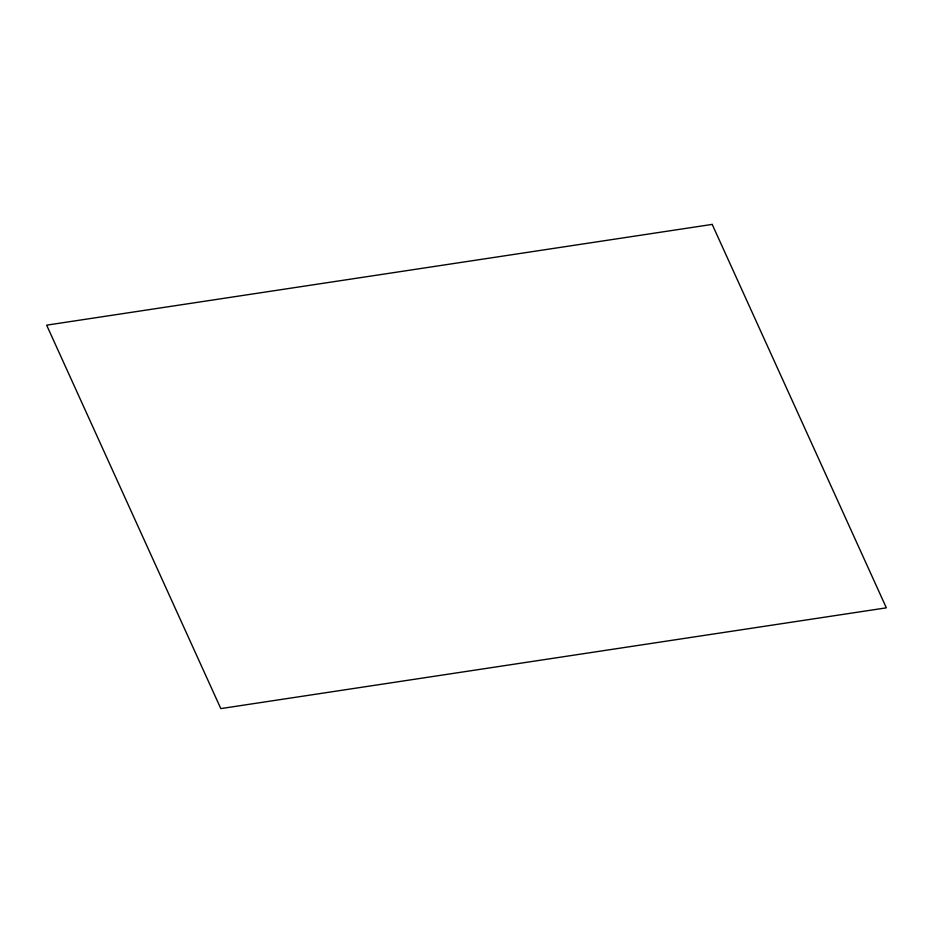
<?xml version="1.0" encoding="UTF-8"?>
<svg xmlns="http://www.w3.org/2000/svg" width="933" height="933" viewBox="0 0 933 933"><rect width="100%" height="100%" fill="white"/><g stroke="black" fill="none" stroke-linecap="round" stroke-linejoin="round"><path stroke-width="1.4" d="M712.194 224.398L46.65 325.162L220.806 708.602L886.35 607.838L712.194 224.398"/></g></svg>
